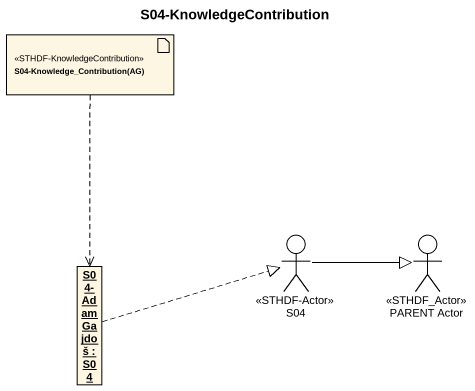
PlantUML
@startuml
title S04-KnowledgeContribution
allowmixing
hide circle
hide empty members
artifact "S04-Knowledge_Contribution(AG)" as S04_Knowledge_Contribution <<STHDF-KnowledgeContribution>>
actor S04 <<STHDF-Actor>>
actor "PARENT Actor" as PARENT_Actor <<STHDF_Actor>>
object "S04-Adam Gajdoš : S04" as S04_Adam_Gajdoš
S04_Knowledge_Contribution ..> S04_Adam_Gajdoš
S04 -right-|> PARENT_Actor
S04_Adam_Gajdoš .right.|> S04
@enduml
